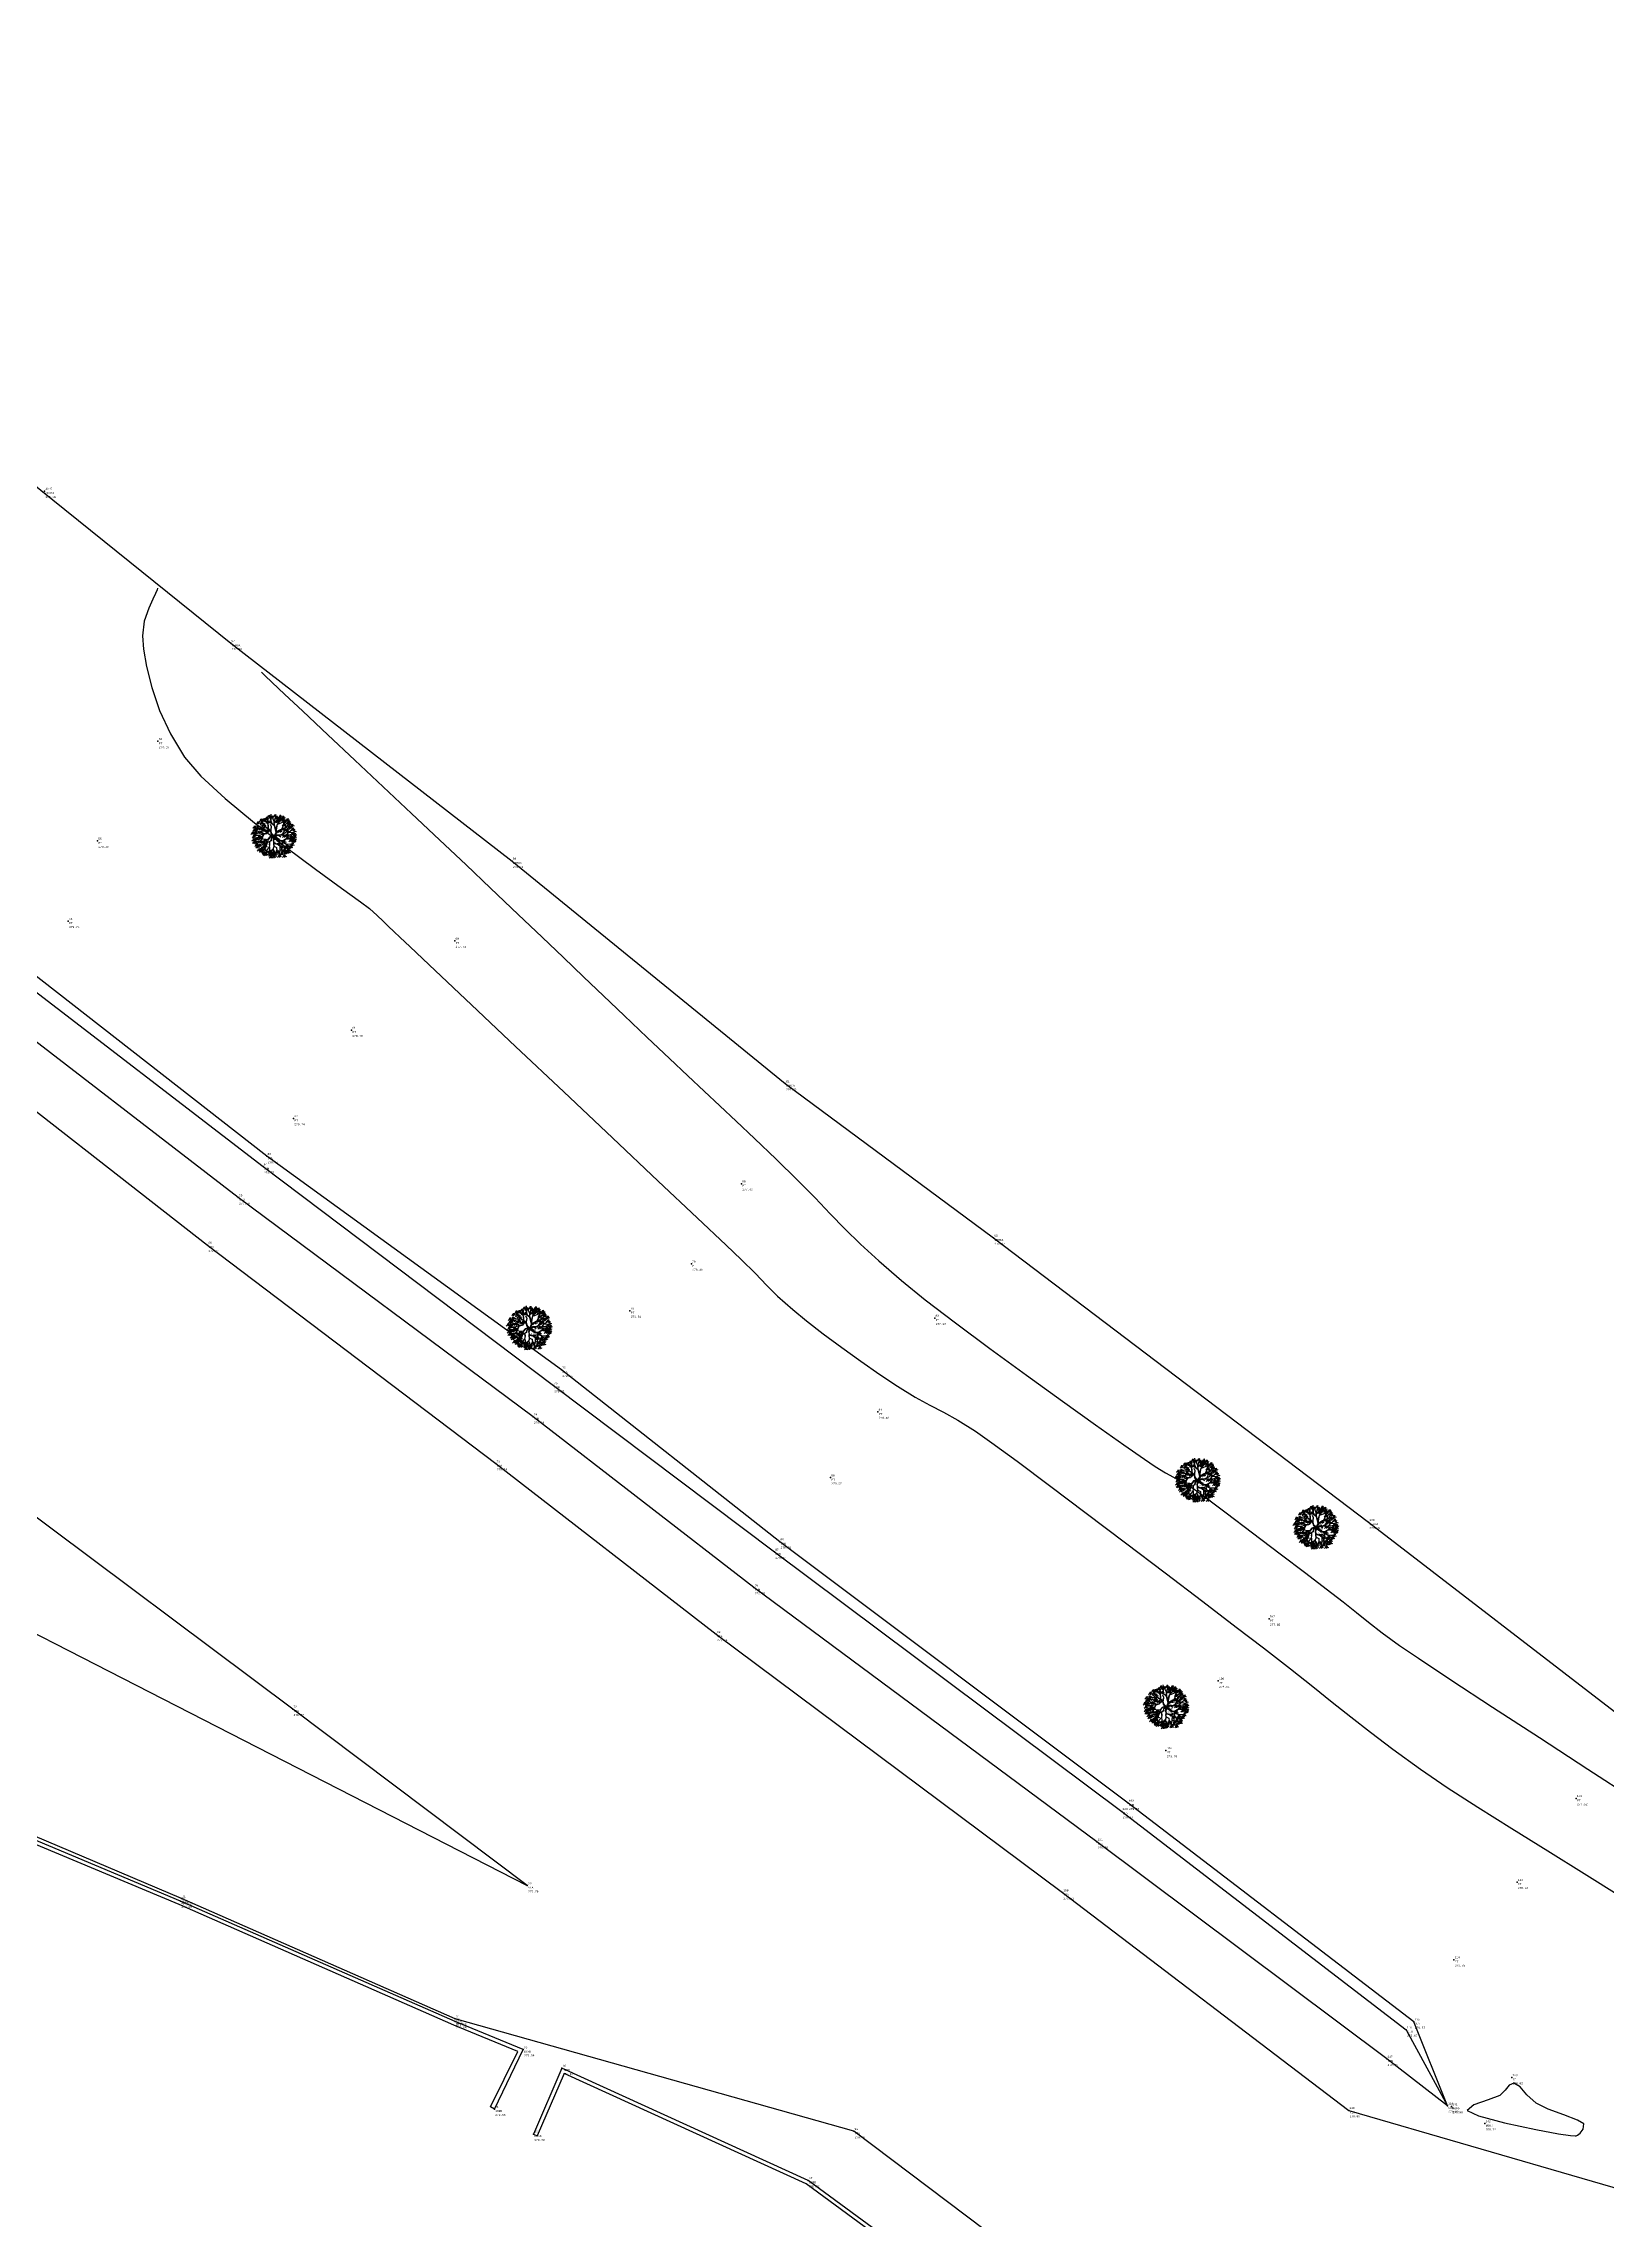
# Model space of a CAD drawing. Header units: metres. Extents: x 5050628 to 5051715, y 2427226 to 2427693.
# Drawn here: x 5050753.1 to 5050792.4, y 2427380.2 to 2427435 of the extents above; entities that cross this region are included whole.
import ezdxf
from ezdxf.enums import TextEntityAlignment as Align

# ---------------------------------------------------------------- set-up
doc = ezdxf.new("R2010")
doc.units = ezdxf.units.M
for name, color, linetype in [('ARBOLES', 3, 'Continuous'), ('Bordillo', 252, 'Continuous'), ('C-TOPO-MINR-N', 11, 'Continuous'), ('Cerca', 90, 'FENCELINE2'), ('Cuneta', 254, 'Continuous'), ('CVL_PUNTO', 2, 'Continuous'), ('CVL_PUNTO_COR', 2, 'Continuous'), ('CVL_PUNTO_NUM', 2, 'Continuous'), ('Vía', 40, 'Continuous')]:
    doc.layers.add(name, color=color, linetype=linetype)
doc.styles.add('MONOTXT4', font='monotxt4.shx')
doc.linetypes.add('FENCELINE2', pattern='A,0.25,-0.1,[132,ltypeshp.shx,S=0.1,R=0,X=-0.1,Y=0],-0.1,1', length=1.45)

# ---------------------------------------------------------------- blocks, each defined once
blk = doc.blocks.new('ar-2')
at = {"layer": 'ARBOLES'}
for p, q in [((28.53, 111.64), (28.32, 111.46)), ((28.54, 111.43), (28.33, 111.25)), ((28.36, 111.6), (28.59, 111.52)), ((28.36, 111.39), (28.6, 111.31)), ((28.43, 111.66), (28.46, 111.46)), ((28.44, 111.45), (28.46, 111.25)), ((28.7, 111.53), (28.5, 111.35)), ((28.68, 111.44), (28.53, 111.5)), ((28.76, 111.68), (28.56, 111.5)), ((28.79, 111.96), (28.58, 111.78)), ((28.61, 111.92), (28.85, 111.85)), ((28.61, 111.55), (28.63, 111.35)), ((28.67, 111.7), (28.69, 111.5)), ((28.69, 111.98), (28.71, 111.78)), ((28.99, 112.15), (28.79, 111.96)), ((28.82, 112.1), (29.05, 112.03)), ((29.04, 111.96), (28.84, 111.78)), ((28.87, 111.92), (29.1, 111.85)), ((28.9, 112.16), (28.92, 111.96)), ((29.16, 112.15), (28.95, 111.97)), ((28.95, 111.98), (28.97, 111.78)), ((29.15, 111.54), (28.95, 111.36)), ((29.24, 111.94), (28.97, 112.03)), ((28.98, 111.5), (29.21, 111.43)), ((28.99, 112.1), (29.22, 112.03)), ((29.2, 111.81), (28.99, 111.63)), ((29.02, 111.76), (29.26, 111.69)), ((29.06, 112.17), (29.09, 111.97)), ((29.06, 111.56), (29.08, 111.36)), ((29.29, 111.27), (29.08, 111.45)), ((29.1, 111.83), (29.13, 111.63)), ((29.38, 112.27), (29.17, 112.09)), ((29.21, 112.23), (29.44, 112.16)), ((29.43, 111.38), (29.22, 111.2)), ((29.44, 112.04), (29.24, 111.86)), ((29.27, 112), (29.5, 111.92)), ((29.29, 112.29), (29.31, 112.09)), ((29.33, 111.4), (29.35, 111.2)), ((29.55, 112.41), (29.35, 112.23)), ((29.4, 112.09), (29.36, 112.16)), ((29.38, 112.37), (29.61, 112.3)), ((29.63, 112.03), (29.43, 111.84)), ((29.46, 112.43), (29.48, 112.23)), ((29.46, 111.98), (29.69, 111.91)), ((29.72, 112.36), (29.51, 112.18)), ((29.54, 112.32), (29.78, 112.24)), ((29.54, 112.04), (29.56, 111.84)), ((29.6, 112.49), (29.63, 112.29)), ((29.98, 112.46), (29.78, 112.27)), ((29.81, 112.41), (30.04, 112.34)), ((29.89, 112.47), (29.91, 112.27)), ((30.1, 112.29), (29.89, 112.1)), ((30.1, 112.06), (29.89, 111.88)), ((29.92, 112.02), (30.16, 111.94)), ((29.93, 112.24), (30.16, 112.17)), ((30, 112.31), (30.03, 112.1)), ((30, 112.08), (30.02, 111.88)), ((30.34, 112.21), (30.14, 112.03)), ((30.35, 112.42), (30.15, 112.24)), ((30.17, 112.17), (30.4, 112.1)), ((30.18, 112.38), (30.41, 112.31)), ((30.24, 111.39), (30.26, 111.19)), ((30.25, 112.23), (30.27, 112.03)), ((30.26, 112.44), (30.28, 112.24)), ((30.55, 112.34), (30.35, 112.16)), ((30.57, 112.17), (30.36, 111.99)), ((30.57, 111.51), (30.37, 111.33)), ((30.38, 112.29), (30.62, 112.22)), ((30.39, 112.13), (30.63, 112.05)), ((30.4, 111.46), (30.63, 111.39)), ((30.43, 111.92), (30.45, 112)), ((30.45, 111.76), (30.68, 111.69)), ((30.46, 112.36), (30.48, 112.16)), ((30.47, 112.19), (30.49, 111.99)), ((30.48, 111.53), (30.5, 111.33)), ((30.69, 112.07), (30.49, 111.88)), ((30.52, 112.02), (30.75, 111.95)), ((30.53, 111.83), (30.55, 111.63)), ((30.6, 112.08), (30.62, 111.88)), ((30.6, 111.33), (30.68, 111.67)), ((30.85, 111.38), (30.64, 111.19)), ((30.86, 112.17), (30.65, 111.99)), ((30.69, 112.13), (30.92, 112.06)), ((30.74, 112.05), (30.98, 111.98)), ((30.75, 111.39), (30.78, 111.19)), ((30.76, 112.19), (30.79, 111.99)), ((30.96, 111.97), (30.76, 111.79)), ((30.79, 111.93), (31.02, 111.85)), ((31.02, 111.86), (30.81, 111.68)), ((30.81, 111.59), (31.04, 111.52)), ((30.84, 111.82), (31.08, 111.75)), ((30.86, 111.78), (30.96, 111.86)), ((30.87, 111.99), (30.89, 111.79)), ((30.92, 111.88), (30.94, 111.68)), ((31.2, 111.76), (30.99, 111.58)), ((31.03, 111.72), (31.26, 111.65)), ((31.24, 111.51), (31.03, 111.33)), ((31.07, 111.46), (31.3, 111.39)), ((31.09, 111.37), (31.23, 111.38)), ((31.11, 111.78), (31.13, 111.58)), ((31.14, 111.53), (31.17, 111.33)), ((31.24, 111.38), (31.27, 111.18)), ((28.4, 111.23), (28.19, 111.04)), ((28.23, 111.18), (28.46, 111.11)), ((28.47, 110.74), (28.26, 110.56)), ((28.48, 110.97), (28.27, 110.79)), ((28.3, 111.24), (28.33, 111.04)), ((28.3, 110.7), (28.53, 110.63)), ((28.31, 110.93), (28.54, 110.85)), ((28.51, 110.58), (28.31, 110.4)), ((28.34, 110.54), (28.57, 110.47)), ((28.57, 111.11), (28.36, 110.93)), ((28.37, 110.76), (28.4, 110.56)), ((28.38, 110.99), (28.41, 110.79)), ((28.6, 111.23), (28.4, 111.05)), ((28.61, 110.58), (28.4, 110.39)), ((28.42, 110.6), (28.44, 110.4)), ((28.43, 111.19), (28.66, 111.11)), ((28.44, 110.53), (28.67, 110.46)), ((28.67, 110.39), (28.46, 110.2)), ((28.47, 111.13), (28.5, 110.93)), ((28.7, 110.84), (28.49, 110.65)), ((28.51, 111.25), (28.53, 111.05)), ((28.51, 110.6), (28.54, 110.39)), ((28.53, 110.79), (28.76, 110.72)), ((28.74, 110.25), (28.53, 110.07)), ((28.56, 110.21), (28.8, 110.14)), ((28.57, 110.4), (28.6, 110.2)), ((28.6, 110.85), (28.63, 110.65)), ((28.64, 110.27), (28.67, 110.07)), ((28.85, 110.04), (28.64, 109.85)), ((28.88, 110.93), (28.67, 110.74)), ((28.67, 109.99), (28.91, 109.92)), ((28.9, 110.35), (28.69, 110.17)), ((28.7, 110.88), (28.94, 110.81)), ((28.72, 110.31), (28.96, 110.23)), ((28.95, 110.63), (28.75, 110.45)), ((28.75, 110.05), (28.78, 109.85)), ((28.96, 111.28), (28.76, 111.09)), ((28.98, 110.9), (28.77, 110.72)), ((28.78, 110.94), (28.8, 110.74)), ((28.78, 110.58), (29.01, 110.51)), ((28.8, 110.37), (28.82, 110.17)), ((28.81, 110.86), (29.04, 110.79)), ((29.01, 109.94), (28.81, 109.76)), ((29.05, 110.12), (28.84, 109.94)), ((28.84, 109.9), (29.07, 109.82)), ((28.86, 110.65), (28.88, 110.45)), ((28.87, 111.29), (28.89, 111.09)), ((28.88, 110.08), (29.11, 110.01)), ((28.89, 110.92), (28.91, 110.72)), ((28.92, 109.96), (28.94, 109.76)), ((28.95, 110.14), (28.98, 109.94)), ((28.97, 109.92), (29, 109.72)), ((29.18, 110.49), (28.98, 110.31)), ((29.19, 109.82), (28.98, 109.64)), ((29.01, 110.45), (29.24, 110.37)), ((29.24, 110.04), (29.03, 109.86)), ((29.06, 109.99), (29.3, 109.92)), ((29.09, 110.51), (29.11, 110.31)), ((29.09, 109.84), (29.11, 109.64)), ((29.32, 110.69), (29.11, 110.5)), ((29.11, 110.23), (29.35, 110.16)), ((29.15, 110.64), (29.38, 110.57)), ((29.18, 109.91), (29.41, 109.84)), ((29.23, 110.7), (29.25, 110.5)), ((29.23, 109.84), (29.46, 109.77)), ((29.25, 111.34), (29.49, 111.26)), ((29.6, 109.82), (29.4, 109.63)), ((29.51, 109.83), (29.53, 109.63)), ((29.58, 109.9), (29.6, 109.7)), ((29.89, 109.87), (29.68, 109.69)), ((30.17, 109.91), (29.96, 109.72)), ((29.99, 109.86), (30.23, 109.79)), ((30.33, 110.45), (30.12, 110.26)), ((30.16, 111.33), (30.39, 111.26)), ((30.16, 110.4), (30.39, 110.33)), ((30.45, 110.25), (30.24, 110.06)), ((30.28, 110.2), (30.51, 110.13)), ((30.29, 109.96), (30.53, 109.88)), ((30.35, 110.26), (30.38, 110.06)), ((30.38, 109.81), (30.4, 109.61)), ((30.63, 110.61), (30.42, 110.43)), ((30.64, 111.02), (30.43, 110.84)), ((30.65, 110.02), (30.44, 109.84)), ((30.45, 110.57), (30.69, 110.5)), ((30.47, 110.98), (30.7, 110.91)), ((30.48, 109.98), (30.71, 109.91)), ((30.53, 110.63), (30.55, 110.43)), ((30.54, 111.04), (30.57, 110.84)), ((30.74, 109.83), (30.54, 109.65)), ((30.55, 110.04), (30.58, 109.84)), ((30.81, 110.32), (30.61, 110.14)), ((30.81, 110.19), (30.61, 110.01)), ((30.64, 110.28), (30.87, 110.21)), ((30.65, 109.85), (30.67, 109.65)), ((30.87, 110.88), (30.66, 110.7)), ((30.68, 111.33), (30.91, 111.26)), ((30.72, 110.34), (30.74, 110.14)), ((30.72, 110.21), (30.74, 110.01)), ((30.94, 109.88), (30.73, 109.7)), ((30.94, 110.05), (30.74, 109.87)), ((30.77, 110.9), (30.8, 110.7)), ((30.77, 110.01), (31, 109.93)), ((30.77, 109.83), (31, 109.76)), ((30.84, 109.9), (30.87, 109.7)), ((30.85, 110.07), (30.87, 109.87)), ((31.08, 110.24), (30.87, 110.06)), ((31.09, 110.71), (30.88, 110.53)), ((30.88, 110.23), (31.01, 110.06)), ((30.9, 110.2), (31.14, 110.12)), ((31.13, 110.97), (30.92, 110.79)), ((30.92, 110.67), (31.15, 110.6)), ((30.98, 110.26), (31.01, 110.06)), ((30.99, 110.73), (31.02, 110.53)), ((31.2, 110.41), (30.99, 110.22)), ((31.22, 111.2), (31.02, 111.01)), ((31.03, 110.99), (31.06, 110.79)), ((31.05, 111.15), (31.28, 111.08)), ((31.28, 110.82), (31.07, 110.64)), ((31.3, 110.63), (31.09, 110.45)), ((31.1, 110.78), (31.34, 110.7)), ((31.11, 110.42), (31.13, 110.22)), ((31.13, 111.21), (31.15, 111.01)), ((31.13, 110.59), (31.36, 110.52)), ((31.16, 111.32), (31.4, 111.25)), ((31.37, 110.97), (31.16, 110.79)), ((31.18, 110.84), (31.2, 110.64)), ((31.39, 111.13), (31.19, 110.94)), ((31.19, 110.93), (31.43, 110.85)), ((31.21, 110.65), (31.23, 110.45)), ((31.22, 111.08), (31.45, 111.01)), ((31.43, 110.73), (31.23, 110.54)), ((31.27, 110.99), (31.3, 110.79)), ((31.3, 111.14), (31.32, 110.94)), ((31.34, 110.74), (31.36, 110.54)), ((29.23, 109.75), (29.03, 109.57)), ((29.33, 109.72), (29.12, 109.53)), ((29.14, 109.77), (29.16, 109.57)), ((29.16, 109.67), (29.39, 109.6)), ((29.24, 109.74), (29.26, 109.53)), ((29.46, 109.65), (29.69, 109.58)), ((29.68, 109.55), (29.48, 109.36)), ((29.51, 109.52), (29.63, 109.68)), ((29.51, 109.5), (29.74, 109.43)), ((29.54, 109.71), (29.56, 109.51)), ((29.59, 109.56), (29.61, 109.36)), ((29.65, 109.67), (29.89, 109.6)), ((29.89, 109.56), (29.68, 109.37)), ((29.9, 109.77), (29.7, 109.59)), ((29.71, 109.51), (29.95, 109.44)), ((29.73, 109.74), (29.75, 109.53)), ((29.79, 109.57), (29.81, 109.37)), ((30.01, 109.76), (29.8, 109.58)), ((29.87, 109.75), (29.83, 109.61)), ((29.83, 109.61), (29.85, 109.48)), ((29.84, 109.72), (30.07, 109.65)), ((29.91, 109.78), (29.94, 109.58)), ((30.28, 109.6), (30.08, 109.42)), ((30.11, 109.56), (30.34, 109.48)), ((30.17, 109.62), (30.21, 109.52)), ((30.19, 109.62), (30.21, 109.42)), ((30.47, 109.8), (30.26, 109.61)), ((30.3, 109.75), (30.53, 109.68)), ((30.65, 109.61), (30.44, 109.42)), ((30.47, 109.56), (30.71, 109.49)), ((30.55, 109.62), (30.57, 109.42)), ((30.57, 109.78), (30.8, 109.71))]:
    blk.add_line(p, q, dxfattribs=at)
at = {"layer": 'ARBOLES', "color": 27}
for p, q in [((28.71, 111.25), (28.48, 111.36)), ((28.53, 111.49), (28.76, 111.42)), ((28.59, 111.64), (28.82, 111.57)), ((28.85, 111.56), (28.61, 111.66)), ((28.85, 111.56), (28.64, 111.67)), ((28.9, 111.56), (28.65, 111.69)), ((28.85, 111.44), (28.68, 111.44)), ((28.85, 111.43), (28.75, 111.37)), ((28.98, 111.68), (28.85, 111.74)), ((29.25, 111.56), (28.85, 111.56)), ((29.09, 111.3), (28.85, 111.44)), ((29.04, 111.3), (28.85, 111.43)), ((29.04, 111.84), (28.91, 111.98)), ((29.09, 111.68), (28.98, 111.68)), ((29.1, 111.68), (29.04, 111.84)), ((29.25, 111.96), (29.09, 112.15)), ((29.26, 111.56), (29.1, 111.68)), ((29.12, 112.15), (29.24, 111.99)), ((29.24, 111.99), (29.14, 112.17)), ((29.28, 111.97), (29.16, 112.19)), ((29.38, 111.89), (29.25, 111.96)), ((29.49, 111.41), (29.25, 111.56)), ((29.56, 111.33), (29.27, 111.53)), ((29.38, 111.9), (29.28, 111.97)), ((29.35, 112.06), (29.37, 111.86)), ((29.37, 111.84), (29.41, 112.15)), ((29.42, 111.73), (29.37, 111.84)), ((29.37, 111.84), (29.42, 111.68)), ((29.49, 111.89), (29.38, 111.9)), ((29.59, 111.88), (29.38, 111.89)), ((29.41, 112.15), (29.39, 112.29)), ((29.42, 111.68), (29.41, 111.47)), ((29.44, 111.46), (29.42, 111.73)), ((29.62, 111.89), (29.49, 111.89)), ((29.62, 111.33), (29.49, 111.41)), ((29.64, 112.03), (29.5, 112.31)), ((29.66, 111.6), (29.58, 111.76)), ((29.86, 111.66), (29.59, 111.88)), ((29.6, 111.35), (29.66, 111.59)), ((29.62, 112.38), (29.64, 112.18)), ((29.64, 112.22), (29.62, 112.34)), ((29.62, 111.89), (29.64, 112.04)), ((29.63, 111.35), (29.66, 111.6)), ((29.64, 111.99), (29.66, 112.35)), ((29.64, 112.34), (29.65, 112.22)), ((29.64, 112.04), (29.64, 112.22)), ((29.67, 111.83), (29.64, 111.99)), ((29.64, 111.91), (29.64, 111.86)), ((29.88, 111.66), (29.67, 111.83)), ((29.76, 112.14), (29.69, 112.34)), ((29.76, 112.14), (29.79, 112.36)), ((29.85, 111.96), (29.76, 112.14)), ((29.84, 111.7), (29.86, 111.95)), ((29.87, 111.68), (29.85, 111.96)), ((29.86, 111.96), (29.97, 112.36)), ((29.98, 111.2), (29.86, 111.66)), ((29.97, 111.38), (29.88, 111.66)), ((29.96, 111.42), (30.07, 111.77)), ((30, 111.35), (29.97, 111.38)), ((29.98, 111.38), (30.02, 111.53)), ((30, 111.37), (30.08, 111.79)), ((30.02, 111.25), (30.3, 111.41)), ((30.03, 111.21), (30.25, 111.36)), ((30.04, 111.18), (30.31, 111.4)), ((30.13, 112.13), (30.05, 112.35)), ((30.08, 111.79), (30.14, 111.88)), ((30.09, 111.78), (30.22, 111.82)), ((30.1, 111.81), (30.23, 111.83)), ((30.14, 111.88), (30.13, 112.13)), ((30.33, 111.38), (30.13, 111.19)), ((30.14, 112.14), (30.23, 112.3)), ((30.14, 111.92), (30.3, 112.04)), ((30.15, 111.88), (30.3, 112.03)), ((30.22, 111.82), (30.43, 111.91)), ((30.3, 112.03), (30.4, 112.25)), ((30.3, 111.41), (30.42, 111.42)), ((30.31, 111.4), (30.47, 111.41)), ((30.38, 111.42), (30.46, 111.59)), ((30.62, 111.81), (30.42, 111.63)), ((30.42, 111.42), (30.45, 111.5)), ((30.43, 111.91), (30.74, 112.06)), ((30.45, 111.5), (30.49, 111.7)), ((30.47, 111.41), (30.56, 111.45)), ((30.48, 111.71), (30.55, 111.89)), ((30.49, 111.7), (30.7, 111.8)), ((30.5, 111.74), (30.69, 111.79)), ((30.55, 111.89), (30.6, 111.96)), ((30.56, 111.45), (30.74, 111.58)), ((30.6, 111.96), (30.62, 112.12)), ((30.61, 111.37), (30.79, 111.44)), ((30.61, 111.32), (30.78, 111.43)), ((30.7, 111.8), (30.86, 111.96)), ((30.74, 111.58), (30.86, 111.78)), ((30.76, 111.86), (30.87, 111.94)), ((30.76, 111.85), (30.88, 111.92)), ((30.98, 111.64), (30.77, 111.45)), ((30.78, 111.65), (31.02, 111.58)), ((30.78, 111.43), (30.94, 111.45)), ((30.79, 111.43), (30.89, 111.62)), ((30.88, 111.22), (31.09, 111.37)), ((30.89, 111.65), (30.91, 111.45)), ((30.94, 111.45), (31.09, 111.65)), ((30.94, 111.45), (31.12, 111.61)), ((28.4, 111.06), (28.63, 110.99)), ((28.79, 110.98), (28.41, 111.01)), ((28.41, 110.99), (28.77, 110.98)), ((28.64, 111.16), (28.42, 111.14)), ((28.65, 110.82), (28.42, 110.71)), ((28.43, 111.16), (28.56, 111.17)), ((28.72, 111.15), (28.44, 111.2)), ((28.7, 110.64), (28.46, 110.67)), ((28.57, 110.53), (28.46, 110.5)), ((28.63, 110.53), (28.47, 110.48)), ((28.5, 110.34), (28.73, 110.27)), ((28.8, 110.5), (28.53, 110.34)), ((28.75, 110.54), (28.54, 110.53)), ((28.86, 110.36), (28.58, 110.27)), ((28.71, 110.28), (28.58, 110.26)), ((28.6, 110.23), (28.71, 110.28)), ((28.61, 110.21), (28.84, 110.34)), ((28.92, 110.56), (28.63, 110.53)), ((28.8, 110.98), (28.65, 110.82)), ((28.85, 110.74), (28.7, 110.64)), ((28.83, 111.17), (28.71, 111.25)), ((28.82, 111.17), (28.72, 111.15)), ((28.99, 110.1), (28.75, 109.98)), ((28.79, 111.23), (29.02, 111.16)), ((29.1, 111.09), (28.8, 110.98)), ((28.99, 110.79), (28.8, 110.5)), ((29.12, 111.09), (28.81, 111.28)), ((29.02, 111.28), (28.82, 111.17)), ((28.98, 110.81), (28.85, 110.74)), ((29.11, 110.34), (28.86, 110.36)), ((29.28, 110.68), (28.92, 110.72)), ((29.06, 110.54), (28.92, 110.56)), ((29.07, 110.53), (28.92, 110.44)), ((29.03, 110.16), (28.96, 109.79)), ((29.07, 111.07), (28.97, 110.8)), ((29.09, 110.25), (28.97, 109.77)), ((29.1, 111.06), (28.98, 110.81)), ((29.08, 110.25), (28.99, 110.1)), ((29, 111.17), (29.14, 111.1)), ((29.25, 111.25), (29.02, 111.28)), ((29.23, 111.27), (29.04, 111.3)), ((29.18, 110.67), (29.06, 110.54)), ((29.18, 110.28), (29.08, 110.25)), ((29.29, 110.27), (29.08, 110.09)), ((29.28, 111.26), (29.09, 111.3)), ((29.34, 111.13), (29.1, 111.09)), ((29.27, 110.25), (29.1, 110.05)), ((29.11, 111.07), (29.33, 111.12)), ((29.23, 110.43), (29.11, 110.34)), ((29.12, 110.33), (29.23, 110.41)), ((29.23, 110.41), (29.17, 110.28)), ((29.41, 110.69), (29.18, 110.67)), ((29.25, 110.43), (29.18, 110.28)), ((29.19, 110.29), (29.21, 110.09)), ((29.68, 109.92), (29.22, 109.77)), ((29.41, 110.51), (29.23, 110.43)), ((29.43, 110.49), (29.25, 110.43)), ((29.25, 109.78), (29.71, 109.95)), ((29.41, 111.26), (29.26, 111.26)), ((29.42, 110.69), (29.27, 110.25)), ((29.46, 111.28), (29.28, 111.26)), ((29.32, 109.95), (29.3, 109.68)), ((29.49, 110.15), (29.32, 109.95)), ((29.47, 111.28), (29.34, 111.13)), ((29.43, 111.28), (29.34, 111.13)), ((29.54, 110.87), (29.38, 110.69)), ((29.55, 110.86), (29.41, 110.69)), ((29.51, 110.52), (29.41, 110.51)), ((29.43, 110.69), (29.58, 110.87)), ((29.5, 110.48), (29.43, 110.49)), ((29.54, 111.33), (29.46, 111.28)), ((29.55, 111.31), (29.47, 111.28)), ((29.68, 109.88), (29.47, 109.7)), ((29.52, 110.33), (29.49, 110.15)), ((29.52, 109.98), (29.49, 109.75)), ((29.5, 110.52), (29.52, 110.33)), ((29.5, 110.16), (29.52, 109.98)), ((29.61, 110.61), (29.51, 110.53)), ((29.58, 110.58), (29.51, 110.52)), ((29.52, 110.31), (29.53, 110.51)), ((29.74, 110.94), (29.54, 110.87)), ((29.55, 111.31), (29.63, 111.14)), ((29.76, 110.92), (29.55, 110.86)), ((29.59, 111.27), (29.56, 111.33)), ((29.63, 110.6), (29.58, 110.58)), ((29.64, 111.11), (29.6, 111.32)), ((29.64, 110.77), (29.61, 110.61)), ((29.66, 111.13), (29.62, 111.33)), ((29.65, 110.74), (29.63, 110.6)), ((29.75, 110.97), (29.64, 111.11)), ((29.76, 110.92), (29.64, 111.1)), ((29.85, 110.92), (29.65, 110.74)), ((29.76, 110.99), (29.66, 111.13)), ((29.66, 110.77), (29.78, 110.94)), ((29.81, 110.92), (29.66, 110.77)), ((29.68, 109.92), (29.66, 109.73)), ((29.78, 110.03), (29.68, 109.92)), ((29.86, 110.92), (29.75, 110.97)), ((29.86, 110.92), (29.76, 110.99)), ((29.81, 110.87), (29.77, 110.62)), ((29.85, 110.92), (29.78, 110.61)), ((29.78, 110.61), (29.81, 110.46)), ((29.83, 110.2), (29.78, 110.04)), ((29.78, 110.04), (29.79, 109.88)), ((29.8, 110.45), (29.79, 110.36)), ((29.82, 110.43), (29.79, 110.36)), ((29.79, 110.36), (29.84, 110.21)), ((29.79, 110.36), (29.82, 110.18)), ((29.79, 109.88), (29.87, 109.75)), ((29.86, 110.81), (29.8, 110.62)), ((29.8, 110.62), (29.82, 110.47)), ((29.81, 110.46), (29.89, 110.41)), ((29.82, 110.47), (29.91, 110.43)), ((29.84, 110.21), (30.02, 110.12)), ((29.85, 110.92), (29.98, 111.2)), ((29.85, 110.92), (30, 111.18)), ((29.85, 110.92), (29.89, 110.81)), ((29.89, 110.95), (29.88, 110.92)), ((29.88, 110.92), (29.9, 110.82)), ((29.89, 110.81), (30.22, 110.6)), ((29.89, 110.41), (30.12, 110.34)), ((29.9, 110.82), (29.92, 110.92)), ((29.91, 110.43), (30.09, 110.37)), ((29.92, 110.99), (30.02, 111.16)), ((29.92, 110.94), (30.04, 111.02)), ((29.92, 110.92), (29.92, 110.99)), ((29.92, 110.91), (30.02, 110.99)), ((29.93, 110.9), (30.29, 110.62)), ((29.94, 110.8), (29.93, 110.87)), ((29.93, 110.87), (30.21, 110.66)), ((30.2, 110.63), (29.94, 110.8)), ((29.95, 110.89), (30.09, 111)), ((30.04, 109.92), (29.96, 109.75)), ((30.02, 109.91), (29.96, 109.76)), ((30, 111.18), (29.97, 111.35)), ((30.21, 110.66), (29.97, 110.81)), ((30.02, 111.18), (30, 111.35)), ((30.02, 110.99), (30.1, 111.02)), ((30.02, 110.12), (30.04, 109.92)), ((30.03, 109.97), (30.02, 109.91)), ((30.04, 109.92), (30.1, 109.77)), ((30.29, 110.41), (30.06, 110.38)), ((30.07, 109.92), (30.09, 109.72)), ((30.09, 111), (30.15, 111)), ((30.1, 111.02), (30.3, 111.02)), ((30.12, 110.37), (30.25, 110.26)), ((30.12, 110.34), (30.25, 110.25)), ((30.13, 110.37), (30.29, 110.41)), ((30.15, 111), (30.31, 110.89)), ((30.24, 109.93), (30.17, 109.62)), ((30.19, 110.99), (30.32, 111.01)), ((30.29, 110.62), (30.2, 110.63)), ((30.22, 110.6), (30.34, 110.59)), ((30.25, 110.25), (30.24, 109.93)), ((30.26, 110.26), (30.38, 110.07)), ((30.28, 111.02), (30.47, 111.09)), ((30.3, 111.02), (30.42, 110.99)), ((30.31, 110.62), (30.37, 110.62)), ((30.34, 110.59), (30.42, 110.49)), ((30.35, 111.02), (30.48, 111.09)), ((30.37, 110.62), (30.5, 110.65)), ((30.37, 110.05), (30.38, 109.85)), ((30.4, 109.59), (30.37, 109.84)), ((30.38, 110.07), (30.4, 109.88)), ((30.38, 109.85), (30.42, 109.59)), ((30.39, 109.88), (30.44, 109.59)), ((30.4, 110.58), (30.45, 110.49)), ((30.4, 109.88), (30.65, 109.73)), ((30.41, 110.58), (30.53, 110.64)), ((30.42, 110.99), (30.73, 111.02)), ((30.42, 110.49), (30.7, 110.37)), ((30.42, 110.49), (30.43, 110.28)), ((30.45, 110.28), (30.43, 110.48)), ((30.43, 110.28), (30.55, 110.19)), ((30.45, 110.49), (30.69, 110.39)), ((30.47, 111.09), (30.61, 111.32)), ((30.49, 111.09), (30.72, 111.21)), ((30.5, 110.65), (30.74, 110.79)), ((30.53, 110.99), (30.66, 110.99)), ((30.53, 110.64), (30.73, 110.77)), ((30.55, 110.19), (30.61, 109.97)), ((30.57, 110.17), (30.81, 110.1)), ((30.58, 110.19), (30.83, 110.11)), ((30.61, 109.97), (30.77, 109.85)), ((30.63, 111), (30.72, 110.95)), ((30.64, 110.15), (30.87, 110.07)), ((30.68, 110.36), (30.88, 110.23)), ((30.69, 110.84), (30.93, 110.76)), ((30.69, 110.39), (31, 110.35)), ((30.7, 110.37), (31.02, 110.38)), ((30.72, 110.95), (30.91, 110.94)), ((30.73, 111.02), (30.88, 111.22)), ((30.73, 110.77), (30.9, 110.74)), ((30.74, 110.79), (30.88, 110.75)), ((30.75, 111.02), (30.98, 111.05)), ((30.78, 111.04), (30.89, 111.23)), ((30.83, 110.11), (30.91, 109.98)), ((30.88, 110.75), (31.2, 110.79)), ((30.89, 111.22), (31.27, 111.17)), ((30.9, 110.74), (31.16, 110.63)), ((30.91, 110.94), (31.29, 110.87)), ((31.14, 110.61), (30.91, 110.72)), ((31.18, 110.81), (30.92, 110.76)), ((30.96, 110.93), (31.19, 110.85)), ((30.98, 111.05), (31.06, 111.04)), ((31, 110.35), (31.1, 110.19)), ((31.02, 110.38), (31.23, 110.44)), ((31.03, 110.36), (31.26, 110.29)), ((31.26, 110.6), (31.14, 110.62)), ((31.25, 110.58), (31.14, 110.61)), ((31.16, 110.63), (31.27, 110.62)), ((31.3, 110.8), (31.18, 110.81)), ((31.2, 110.79), (31.29, 110.75)), ((31.3, 110.78), (31.22, 110.79)), ((29.22, 109.77), (29.08, 109.69)), ((29.3, 109.68), (29.26, 109.62)), ((29.63, 109.69), (29.43, 109.51)), ((29.66, 109.73), (29.47, 109.52)), ((29.66, 109.72), (29.54, 109.51)), ((29.87, 109.75), (30, 109.49)), ((29.96, 109.75), (29.96, 109.49)), ((30.1, 109.77), (30.34, 109.57))]:
    blk.add_line(p, q, dxfattribs=at)

msp = doc.modelspace()

# ---------------------------------------------------------------- linework, layer by layer
at = {"layer": 'Bordillo', "flags": 128}
for points, elevation in [([(5050764.414, 2427383.008), (5050764.317, 2427383.062), (5050765.005, 2427384.454), (5050763.392, 2427385.119), (5050756.48, 2427388.153), (5050750.421, 2427390.688)], 280.014), ([(5050764.414, 2427383.008), (5050765.141, 2427384.506), (5050763.431, 2427385.211), (5050756.519, 2427388.245), (5050750.46, 2427390.78)], 280.014), ([(5050778.541, 2427372.312), (5050778.541, 2427372.312), (5050780.59, 2427375.123), (5050772.313, 2427381.212), (5050766.116, 2427384.039), (5050765.4, 2427382.377), (5050765.492, 2427382.337)], 279.784), ([(5050778.46, 2427372.371), (5050780.451, 2427375.101), (5050772.262, 2427381.125), (5050766.167, 2427383.906), (5050765.492, 2427382.337)], 279.784)]:
    msp.add_lwpolyline(points, dxfattribs=dict(at, elevation=elevation))
at = {"layer": 'C-TOPO-MINR-N', "color": 32, "linetype": 'Continuous', "lineweight": -3}
for points in [[(5050755.942, 2427421.29, 278.966), (5050755.928, 2427421.249, 278.966), (5050755.891, 2427421.161, 278.966), (5050755.821, 2427421.014, 278.966), (5050755.717, 2427420.79, 278.966), (5050755.606, 2427420.465, 278.966), (5050755.561, 2427420.092, 278.966), (5050755.586, 2427419.76, 278.966), (5050755.662, 2427419.317, 278.966), (5050755.794, 2427418.792, 278.966), (5050755.992, 2427418.217, 278.966), (5050756.263, 2427417.623, 278.966), (5050756.615, 2427417.042, 278.966), (5050757.032, 2427416.561, 278.966), (5050757.645, 2427415.995, 278.966), (5050758.379, 2427415.388, 278.966), (5050759.16, 2427414.782, 278.966), (5050759.914, 2427414.22, 278.966), (5050760.567, 2427413.745, 278.966), (5050761.045, 2427413.4, 278.966), (5050761.275, 2427413.228, 278.966), (5050761.463, 2427413.057, 278.966), (5050761.613, 2427412.913, 278.966), (5050761.745, 2427412.785, 278.966), (5050761.892, 2427412.645, 278.966), (5050762.039, 2427412.505, 278.966), (5050762.295, 2427412.263, 278.966), (5050762.926, 2427411.667, 278.966), (5050763.841, 2427410.804, 278.966), (5050764.95, 2427409.757, 278.966), (5050766.162, 2427408.612, 278.966), (5050767.388, 2427407.454, 278.966), (5050768.537, 2427406.369, 278.966), (5050769.519, 2427405.44, 278.966), (5050770.245, 2427404.754, 278.966), (5050770.623, 2427404.395, 278.966), (5050770.985, 2427404.037, 278.966), (5050771.261, 2427403.751, 278.966), (5050771.543, 2427403.472, 278.966), (5050771.923, 2427403.135, 278.966), (5050772.272, 2427402.85, 278.966), (5050772.691, 2427402.526, 278.966), (5050773.154, 2427402.181, 278.966), (5050773.637, 2427401.833, 278.966), (5050774.113, 2427401.501, 278.966), (5050774.558, 2427401.203, 278.966), (5050775.006, 2427400.927, 278.966), (5050775.373, 2427400.726, 278.966), (5050775.713, 2427400.55, 278.966), (5050776.079, 2427400.348, 278.966), (5050776.524, 2427400.07, 278.966), (5050776.936, 2427399.781, 278.966), (5050777.574, 2427399.313, 278.966), (5050778.384, 2427398.708, 278.966), (5050779.31, 2427398.01, 278.966), (5050780.298, 2427397.261, 278.966), (5050781.293, 2427396.504, 278.966), (5050782.24, 2427395.782, 278.966), (5050783.084, 2427395.139, 278.966), (5050783.769, 2427394.615, 278.966), (5050784.449, 2427394.09, 278.966), (5050785.008, 2427393.646, 278.966), (5050785.497, 2427393.253, 278.966), (5050785.963, 2427392.879, 278.966), (5050786.457, 2427392.493, 278.966), (5050787.027, 2427392.064, 278.966), (5050787.722, 2427391.561, 278.966), (5050788.39, 2427391.105, 278.966), (5050789.166, 2427390.603, 278.966), (5050790.02, 2427390.067, 278.966), (5050790.921, 2427389.508, 278.966), (5050791.838, 2427388.939, 278.966), (5050792.738, 2427388.371, 278.966)], [(5050758.551, 2427419.177, 277.966), (5050758.639, 2427419.094, 277.966), (5050758.826, 2427418.918, 277.966), (5050759.136, 2427418.627, 277.966), (5050759.594, 2427418.196, 277.966), (5050760.227, 2427417.601, 277.966), (5050760.907, 2427416.961, 277.966), (5050761.615, 2427416.295, 277.966), (5050762.33, 2427415.621, 277.966), (5050763.033, 2427414.958, 277.966), (5050763.704, 2427414.325, 277.966), (5050764.321, 2427413.741, 277.966), (5050765.017, 2427413.08, 277.966), (5050765.619, 2427412.507, 277.966), (5050766.157, 2427411.992, 277.966), (5050766.661, 2427411.51, 277.966), (5050767.16, 2427411.033, 277.966), (5050767.684, 2427410.533, 277.966), (5050768.262, 2427409.982, 277.966), (5050768.82, 2427409.454, 277.966), (5050769.287, 2427409.014, 277.966), (5050769.698, 2427408.629, 277.966), (5050770.089, 2427408.261, 277.966), (5050770.497, 2427407.877, 277.966), (5050770.957, 2427407.441, 277.966), (5050771.504, 2427406.919, 277.966), (5050772.044, 2427406.391, 277.966), (5050772.485, 2427405.943, 277.966), (5050772.868, 2427405.546, 277.966), (5050773.235, 2427405.169, 277.966), (5050773.628, 2427404.782, 277.966), (5050774.088, 2427404.357, 277.966), (5050774.656, 2427403.864, 277.966), (5050775.253, 2427403.381, 277.966), (5050776.016, 2427402.796, 277.966), (5050776.885, 2427402.149, 277.966), (5050777.802, 2427401.479, 277.966), (5050778.708, 2427400.826, 277.966), (5050779.544, 2427400.229, 277.966), (5050780.251, 2427399.73, 277.966), (5050780.771, 2427399.367, 277.966), (5050781.045, 2427399.18, 277.966), (5050781.299, 2427399.026, 277.966), (5050781.504, 2427398.916, 277.966), (5050781.709, 2427398.807, 277.966), (5050781.962, 2427398.651, 277.966), (5050782.292, 2427398.417, 277.966), (5050782.83, 2427398.016, 277.966), (5050783.491, 2427397.517, 277.966), (5050784.188, 2427396.987, 277.966), (5050784.834, 2427396.494, 277.966), (5050785.343, 2427396.106, 277.966), (5050785.77, 2427395.774, 277.966), (5050786.105, 2427395.505, 277.966), (5050786.411, 2427395.26, 277.966), (5050786.751, 2427394.998, 277.966), (5050787.188, 2427394.68, 277.966), (5050787.668, 2427394.354, 277.966), (5050788.482, 2427393.815, 277.966), (5050789.53, 2427393.128, 277.966), (5050790.713, 2427392.357, 277.966), (5050791.934, 2427391.564, 277.966), (5050793.093, 2427390.812, 277.966)]]:
    msp.add_polyline3d(points, dxfattribs=at)
msp.add_polyline3d([(5050791.635, 2427382.333, 280.966), (5050791.671, 2427382.35, 280.966), (5050791.736, 2427382.4, 280.966), (5050791.809, 2427382.498, 280.966), (5050791.831, 2427382.632, 280.966), (5050791.671, 2427382.729, 280.966), (5050791.325, 2427382.861, 280.966), (5050790.934, 2427383.009, 280.966), (5050790.633, 2427383.153, 280.966), (5050790.398, 2427383.365, 280.966), (5050790.225, 2427383.569, 280.966), (5050790.072, 2427383.662, 280.966), (5050789.95, 2427383.607, 280.966), (5050789.853, 2427383.481, 280.966), (5050789.719, 2427383.35, 280.966), (5050789.425, 2427383.238, 280.966), (5050789.063, 2427383.117, 280.966), (5050788.895, 2427382.973, 280.966), (5050789.175, 2427382.84, 280.966), (5050789.832, 2427382.664, 280.966), (5050790.623, 2427382.491, 280.966), (5050791.189, 2427382.384, 280.966), (5050791.493, 2427382.339, 280.966), (5050791.609, 2427382.33, 280.966), (5050791.635, 2427382.333, 280.966)], close=True, dxfattribs=at)
at = {"layer": 'Cerca', "elevation": 279.272, "flags": 128}
msp.add_lwpolyline([(5050739.509, 2427435.003), (5050744.252, 2427431.119), (5050751.056, 2427425.322), (5050757.78, 2427419.907), (5050764.859, 2427414.425), (5050771.732, 2427408.822), (5050776.978, 2427404.936), (5050786.413, 2427397.781), (5050792.931, 2427392.764), (5050799.179, 2427387.991), (5050805.236, 2427383.675), (5050813.747, 2427381.701), (5050820.2, 2427380.297), (5050826.132, 2427378.495), (5050831.865, 2427376.974), (5050837.464, 2427375.796), (5050841.575, 2427374.797), (5050846.175, 2427373.747), (5050851.068, 2427372.427), (5050859.773, 2427370.777), (5050867.421, 2427369.404), (5050875.014, 2427368.185), (5050888.415, 2427365.89), (5050893.034, 2427365.037)], dxfattribs=at)
at = {"layer": 'Cuneta'}
for points in [[(5050788.397, 2427383.087, 280.348), (5050787.553, 2427385.204, 280.336), (5050780.361, 2427390.71, 280.211), (5050771.595, 2427397.288, 280.131), (5050766.105, 2427401.612, 280.172), (5050758.689, 2427406.991, 280.136), (5050752.659, 2427411.7, 280.101), (5050744.886, 2427417.643, 280.127), (5050738.119, 2427422.793, 280.131), (5050733.072, 2427426.664, 280.1)], [(5050732.934, 2427426.444, 279.912), (5050737.968, 2427422.56, 279.947), (5050744.707, 2427417.282, 279.927), (5050752.4, 2427411.503, 279.929), (5050758.593, 2427406.732, 279.976), (5050765.9, 2427401.222, 279.978), (5050771.463, 2427397.031, 279.938), (5050780.205, 2427390.502, 280.034), (5050787.361, 2427385.003, 280.134), (5050788.397, 2427383.087, 280.348)], [(5050788.397, 2427383.087, 280.348), (5050786.869, 2427384.268, 280.317), (5050779.576, 2427389.734, 280.228), (5050770.947, 2427396.136, 280.162), (5050765.387, 2427400.435, 280.158), (5050757.97, 2427405.951, 280.162), (5050751.626, 2427410.835, 280.119), (5050744.098, 2427416.509, 280.1), (5050737.333, 2427421.79, 280.129), (5050732.321, 2427425.677, 280.104)]]:
    msp.add_polyline3d(points, dxfattribs=at)
at = {"layer": 'CVL_PUNTO', "color": 4}
for p in [(5050753.096, 2427423.736, 279.656), (5050753.096, 2427423.736, 279.656), (5050757.78, 2427419.907, 277.523), (5050757.78, 2427419.907, 277.523), (5050755.949, 2427417.438, 278.656), (5050755.949, 2427417.438, 278.656), (5050754.427, 2427414.929, 279.67), (5050754.427, 2427414.929, 279.67), (5050758.863, 2427415.031, 278.826), (5050758.863, 2427415.031, 278.826), (5050764.859, 2427414.425, 277.172), (5050764.859, 2427414.425, 277.172), (5050753.691, 2427412.911, 280.179), (5050753.691, 2427412.911, 280.179), (5050763.417, 2427412.412, 278.204), (5050763.417, 2427412.412, 278.204), (5050760.82, 2427410.168, 279.171), (5050760.82, 2427410.168, 279.171), (5050771.732, 2427408.822, 276.893), (5050771.732, 2427408.822, 276.893), (5050759.36, 2427407.944, 280.206), (5050759.36, 2427407.944, 280.206), (5050758.689, 2427406.991, 280.136), (5050758.689, 2427406.991, 280.136), (5050758.593, 2427406.732, 279.976), (5050758.593, 2427406.732, 279.976), (5050770.632, 2427406.302, 277.946), (5050770.632, 2427406.302, 277.946), (5050757.97, 2427405.951, 280.162), (5050757.97, 2427405.951, 280.162), (5050757.199, 2427404.758, 280.202), (5050757.199, 2427404.758, 280.202), (5050776.978, 2427404.936, 276.538), (5050776.978, 2427404.936, 276.538), (5050769.373, 2427404.282, 278.924), (5050769.373, 2427404.282, 278.924), (5050767.826, 2427403.102, 279.979), (5050767.826, 2427403.102, 279.979), (5050765.303, 2427402.668, 280.194), (5050765.303, 2427402.668, 280.194), (5050775.497, 2427402.919, 277.619), (5050775.497, 2427402.919, 277.619), (5050766.105, 2427401.612, 280.172), (5050766.105, 2427401.612, 280.172), (5050765.9, 2427401.222, 279.978), (5050765.9, 2427401.222, 279.978), (5050765.387, 2427400.435, 280.158), (5050765.387, 2427400.435, 280.158), (5050774.065, 2427400.556, 278.869), (5050774.065, 2427400.556, 278.869), (5050764.452, 2427399.256, 280.207), (5050764.452, 2427399.256, 280.207), (5050772.872, 2427398.903, 280.032), (5050772.872, 2427398.903, 280.032), (5050782.106, 2427398.82, 277.474), (5050782.106, 2427398.82, 277.474), (5050785.097, 2427397.651, 277.126), (5050785.097, 2427397.651, 277.126), (5050786.413, 2427397.781, 276.625), (5050786.413, 2427397.781, 276.625), (5050771.463, 2427397.031, 279.938), (5050771.463, 2427397.031, 279.938), (5050771.595, 2427397.288, 280.131), (5050771.595, 2427397.288, 280.131), (5050770.947, 2427396.136, 280.162), (5050770.947, 2427396.136, 280.162), (5050783.908, 2427395.349, 278.285), (5050783.908, 2427395.349, 278.285), (5050769.998, 2427394.959, 280.205), (5050769.998, 2427394.959, 280.205), (5050782.631, 2427393.784, 279.003), (5050782.631, 2427393.784, 279.003), (5050759.34, 2427393.075, 280.241), (5050759.34, 2427393.075, 280.241), (5050781.326, 2427393.133, 279.817), (5050781.326, 2427393.133, 279.817), (5050781.315, 2427392.035, 280.169), (5050781.315, 2427392.035, 280.169), (5050780.205, 2427390.502, 280.034), (5050780.205, 2427390.502, 280.034), (5050780.361, 2427390.71, 280.211), (5050780.361, 2427390.71, 280.211), (5050791.638, 2427390.829, 277.985), (5050791.638, 2427390.829, 277.985), (5050779.576, 2427389.734, 280.228), (5050779.576, 2427389.734, 280.228), (5050756.519, 2427388.245, 280.319), (5050756.519, 2427388.245, 280.319), (5050756.543, 2427388.307, 280.09), (5050756.543, 2427388.307, 280.09), (5050765.242, 2427388.635, 280.223), (5050765.242, 2427388.635, 280.223), (5050778.713, 2427388.455, 280.275), (5050778.713, 2427388.455, 280.275), (5050790.149, 2427388.719, 278.928), (5050790.149, 2427388.719, 278.928), (5050788.561, 2427386.768, 280.258), (5050788.561, 2427386.768, 280.258), (5050763.431, 2427385.28, 280.012), (5050763.431, 2427385.28, 280.012), (5050763.431, 2427385.211, 280.328), (5050763.431, 2427385.211, 280.328), (5050787.361, 2427385.003, 280.134), (5050787.361, 2427385.003, 280.134), (5050787.553, 2427385.204, 280.336), (5050787.553, 2427385.204, 280.336), (5050765.141, 2427384.506, 280.306), (5050765.141, 2427384.506, 280.306), (5050766.116, 2427384.039, 280.338), (5050766.116, 2427384.039, 280.338), (5050786.869, 2427384.268, 280.317), (5050786.869, 2427384.268, 280.317), (5050790.015, 2427383.803, 280.484), (5050790.015, 2427383.803, 280.484), (5050764.414, 2427383.008, 280.014), (5050764.414, 2427383.008, 280.014), (5050785.914, 2427382.975, 280.364), (5050785.914, 2427382.975, 280.364), (5050788.397, 2427383.087, 280.348), (5050788.397, 2427383.087, 280.348), (5050788.502, 2427383.072, 280.448), (5050788.502, 2427383.072, 280.448), (5050765.4, 2427382.377, 279.985), (5050765.4, 2427382.377, 279.985), (5050773.461, 2427382.447, 280.259), (5050773.461, 2427382.447, 280.259), (5050789.337, 2427382.643, 280.584), (5050789.337, 2427382.643, 280.584), (5050772.313, 2427381.212, 280.485), (5050772.313, 2427381.212, 280.485)]:
    msp.add_point(p, dxfattribs=at)
at = {"layer": 'Vía'}
for points in [[(5050731.405, 2427424.62, 280.155), (5050736.503, 2427420.654, 280.18), (5050743.519, 2427415.296, 280.165), (5050750.791, 2427409.752, 280.165), (5050757.199, 2427404.758, 280.202), (5050764.452, 2427399.256, 280.207), (5050769.998, 2427394.959, 280.205), (5050778.713, 2427388.455, 280.275), (5050785.914, 2427382.975, 280.364), (5050795.104, 2427380.307, 280.293), (5050802.708, 2427378.077, 280.048), (5050812.075, 2427376.087, 279.553), (5050817.849, 2427375.275, 279.313), (5050824.458, 2427374.529, 278.975), (5050831.053, 2427373.772, 278.84), (5050838.084, 2427372.774, 278.732)], [(5050733.632, 2427402.316, 280.921), (5050741.13, 2427400.99, 280.556), (5050765.242, 2427388.635, 280.223), (5050759.34, 2427393.075, 280.241), (5050752.258, 2427398.381, 280.228), (5050746.065, 2427403.192, 280.216), (5050738.482, 2427409.075, 280.245), (5050732.062, 2427413.929, 280.271), (5050726.769, 2427418.139, 280.264)], [(5050882.034, 2427296.764, 282.393), (5050871.844, 2427304.587, 282.213), (5050861.782, 2427312.258, 282.029), (5050850.695, 2427320.782, 281.81), (5050840.307, 2427328.586, 281.577), (5050828.284, 2427337.758, 281.31), (5050819.089, 2427344.732, 281.131), (5050808.786, 2427352.57, 280.844), (5050795.198, 2427365.971, 280.581), (5050781.489, 2427376.393, 280.354), (5050773.461, 2427382.447, 280.259), (5050763.431, 2427385.28, 280.012), (5050756.543, 2427388.307, 280.09), (5050748.794, 2427391.598, 280.204), (5050738.7, 2427395.014, 280.414), (5050731.219, 2427397.634, 280.832)]]:
    msp.add_polyline3d(points, dxfattribs=at)

# ---------------------------------------------------------------- block references
at = {"layer": 'ARBOLES', "lineweight": 0, "xscale": 0.3543167345633265, "yscale": 0.3543167345633265, "zscale": 0.3543167345633265}
for p in [(5050748.3, 2427375.747, 278.826), (5050754.727, 2427363.368, 280.194), (5050771.543, 2427359.536, 277.474), (5050774.521, 2427358.351, 277.126), (5050770.75, 2427353.833, 279.817)]:
    msp.add_blockref('ar-2', p, dxfattribs=at)

# ---------------------------------------------------------------- texts
at = {"layer": 'CVL_PUNTO_COR', "color": 4, "style": 'MONOTXT4'}
for s, p in [('279.19', (5050753.119, 2427423.613, 279.656)), ('277.06', (5050757.803, 2427419.784, 277.523)), ('278.19', (5050755.972, 2427417.315, 278.656)), ('279.20', (5050754.45, 2427414.806, 279.67)), ('278.36', (5050758.886, 2427414.908, 278.826)), ('276.71', (5050764.882, 2427414.302, 277.172)), ('279.71', (5050753.714, 2427412.788, 280.179)), ('277.74', (5050763.44, 2427412.289, 278.204)), ('278.70', (5050760.843, 2427410.045, 279.171)), ('276.43', (5050771.755, 2427408.699, 276.893)), ('279.74', (5050759.383, 2427407.821, 280.206)), ('279.67', (5050758.712, 2427406.868, 280.136)), ('279.51', (5050758.616, 2427406.609, 279.976)), ('279.70', (5050757.993, 2427405.828, 280.162)), ('277.48', (5050770.655, 2427406.179, 277.946)), ('276.07', (5050777.001, 2427404.813, 276.538)), ('279.74', (5050757.222, 2427404.635, 280.202)), ('278.46', (5050769.396, 2427404.159, 278.924)), ('279.73', (5050765.326, 2427402.545, 280.194)), ('279.51', (5050767.849, 2427402.979, 279.979)), ('277.15', (5050775.52, 2427402.796, 277.619)), ('279.71', (5050766.128, 2427401.489, 280.172)), ('279.51', (5050765.923, 2427401.099, 279.978)), ('279.69', (5050765.41, 2427400.312, 280.158)), ('278.40', (5050774.088, 2427400.433, 278.869)), ('279.74', (5050764.475, 2427399.133, 280.207)), ('279.57', (5050772.895, 2427398.78, 280.032)), ('277.01', (5050782.129, 2427398.697, 277.474)), ('276.66', (5050785.12, 2427397.528, 277.126)), ('276.16', (5050786.436, 2427397.658, 276.625)), ('279.66', (5050771.618, 2427397.165, 280.131)), ('279.47', (5050771.486, 2427396.908, 279.938)), ('279.70', (5050770.97, 2427396.013, 280.162)), ('279.74', (5050770.021, 2427394.836, 280.205)), ('277.82', (5050783.931, 2427395.226, 278.285)), ('278.54', (5050782.654, 2427393.661, 279.003)), ('279.77', (5050759.363, 2427392.952, 280.241)), ('279.35', (5050781.349, 2427393.01, 279.817)), ('279.70', (5050781.338, 2427391.912, 280.169)), ('279.74', (5050780.384, 2427390.587, 280.211)), ('277.52', (5050791.661, 2427390.706, 277.985)), ('279.57', (5050780.228, 2427390.379, 280.034)), ('279.76', (5050779.599, 2427389.611, 280.228)), ('279.76', (5050765.265, 2427388.512, 280.223)), ('279.81', (5050778.736, 2427388.332, 280.275)), ('278.46', (5050790.172, 2427388.596, 278.928)), ('279.85', (5050756.542, 2427388.122, 280.319)), ('279.62', (5050756.566, 2427388.184, 280.09)), ('279.79', (5050788.584, 2427386.645, 280.258)), ('279.55', (5050763.454, 2427385.157, 280.012)), ('279.86', (5050763.454, 2427385.088, 280.328)), ('279.87', (5050787.576, 2427385.081, 280.336)), ('279.84', (5050765.164, 2427384.383, 280.306)), ('279.67', (5050787.384, 2427384.88, 280.134)), ('279.87', (5050766.139, 2427383.916, 280.338)), ('279.85', (5050786.892, 2427384.145, 280.317)), ('280.02', (5050790.038, 2427383.68, 280.484)), ('279.55', (5050764.437, 2427382.885, 280.014)), ('279.90', (5050785.937, 2427382.852, 280.364)), ('279.88', (5050788.42, 2427382.964, 280.348)), ('279.98', (5050788.525, 2427382.949, 280.448)), ('279.52', (5050765.423, 2427382.254, 279.985)), ('279.79', (5050773.484, 2427382.324, 280.259)), ('280.12', (5050789.36, 2427382.52, 280.584)), ('280.02', (5050772.336, 2427381.089, 280.485))]:
    msp.add_text(s, height=0.05, dxfattribs=at).set_placement(p, align=Align.TOP_LEFT)
at = {"layer": 'CVL_PUNTO_NUM', "color": 4, "style": 'MONOTXT4'}
for s, p in [('4315', (5050753.114, 2427423.754, 279.656)), ('57', (5050757.798, 2427419.925, 277.523)), ('56', (5050755.967, 2427417.456, 278.656)), ('58', (5050758.881, 2427415.049, 278.826)), ('55', (5050754.445, 2427414.947, 279.67)), ('59', (5050764.877, 2427414.443, 277.172)), ('54', (5050753.709, 2427412.929, 280.179)), ('60', (5050763.435, 2427412.43, 278.204)), ('61', (5050760.838, 2427410.186, 279.171)), ('81', (5050771.75, 2427408.84, 276.893)), ('62', (5050759.378, 2427407.962, 280.206)), ('63', (5050758.707, 2427407.009, 280.136)), ('64', (5050758.611, 2427406.75, 279.976)), ('80', (5050770.65, 2427406.32, 277.946)), ('65', (5050757.988, 2427405.969, 280.162)), ('66', (5050757.217, 2427404.776, 280.202)), ('82', (5050776.996, 2427404.954, 276.538)), ('79', (5050769.391, 2427404.3, 278.924)), ('78', (5050767.844, 2427403.12, 279.979)), ('77', (5050765.321, 2427402.686, 280.194)), ('83', (5050775.515, 2427402.937, 277.619)), ('76', (5050766.123, 2427401.63, 280.172)), ('75', (5050765.918, 2427401.24, 279.978)), ('74', (5050765.405, 2427400.453, 280.158)), ('84', (5050774.083, 2427400.574, 278.869)), ('73', (5050764.47, 2427399.274, 280.207)), ('85', (5050772.89, 2427398.921, 280.032)), ('110', (5050782.124, 2427398.838, 277.474)), ('109', (5050785.115, 2427397.669, 277.126)), ('108', (5050786.431, 2427397.799, 276.625)), ('87', (5050771.481, 2427397.049, 279.938)), ('86', (5050771.613, 2427397.306, 280.131)), ('88', (5050770.965, 2427396.154, 280.162)), ('107', (5050783.926, 2427395.367, 278.285)), ('89', (5050770.016, 2427394.977, 280.205)), ('106', (5050782.649, 2427393.802, 279.003)), ('72', (5050759.358, 2427393.093, 280.241)), ('105', (5050781.344, 2427393.151, 279.817)), ('104', (5050781.333, 2427392.053, 280.169)), ('102', (5050780.223, 2427390.52, 280.034)), ('103', (5050780.379, 2427390.728, 280.211)), ('112', (5050791.656, 2427390.847, 277.985)), ('101', (5050779.594, 2427389.752, 280.228)), ('113', (5050790.167, 2427388.737, 278.928)), ('70', (5050756.537, 2427388.263, 280.319)), ('71', (5050756.561, 2427388.325, 280.09)), ('90', (5050765.26, 2427388.653, 280.223)), ('100', (5050778.731, 2427388.473, 280.275)), ('114', (5050788.579, 2427386.786, 280.258)), ('91', (5050763.449, 2427385.298, 280.012)), ('92', (5050763.449, 2427385.229, 280.328)), ('116', (5050787.379, 2427385.021, 280.134)), ('115', (5050787.571, 2427385.222, 280.336)), ('93', (5050765.159, 2427384.524, 280.306)), ('96', (5050766.134, 2427384.057, 280.338)), ('117', (5050786.887, 2427384.286, 280.317)), ('143', (5050790.033, 2427383.821, 280.484)), ('94', (5050764.432, 2427383.026, 280.014)), ('119', (5050785.932, 2427382.993, 280.364)), ('118', (5050788.415, 2427383.105, 280.348)), ('141', (5050788.52, 2427383.09, 280.448)), ('95', (5050765.418, 2427382.395, 279.985)), ('99', (5050773.479, 2427382.465, 280.259)), ('142', (5050789.355, 2427382.661, 280.584)), ('97', (5050772.331, 2427381.23, 280.485))]:
    msp.add_text(s, height=0.05, dxfattribs=at).set_placement(p, align=Align.BOTTOM_LEFT)
for s, p in [('CERCA', (5050753.121, 2427423.711, 279.656)), ('CERCA', (5050757.805, 2427419.882, 277.523)), ('PT', (5050755.974, 2427417.413, 278.656)), ('PT', (5050754.452, 2427414.904, 279.67)), ('ARB', (5050758.888, 2427415.006, 278.826)), ('CERCA', (5050764.884, 2427414.4, 277.172)), ('PT', (5050753.716, 2427412.886, 280.179)), ('PT', (5050763.442, 2427412.387, 278.204)), ('PT', (5050760.845, 2427410.143, 279.171)), ('CERCA', (5050771.757, 2427408.797, 276.893)), ('PT', (5050759.385, 2427407.919, 280.206)), ('CUN', (5050758.714, 2427406.966, 280.136)), ('CUN', (5050758.618, 2427406.707, 279.976)), ('CUN', (5050757.995, 2427405.926, 280.162)), ('PT', (5050770.657, 2427406.277, 277.946)), ('VIA', (5050757.224, 2427404.733, 280.202)), ('CERCA', (5050777.003, 2427404.911, 276.538)), ('PT', (5050769.398, 2427404.257, 278.924)), ('PT', (5050767.851, 2427403.077, 279.979)), ('ARB', (5050765.328, 2427402.643, 280.194)), ('PT', (5050775.522, 2427402.894, 277.619)), ('CUN', (5050766.13, 2427401.587, 280.172)), ('CUN', (5050765.925, 2427401.197, 279.978)), ('CUN', (5050765.412, 2427400.41, 280.158)), ('PT', (5050774.09, 2427400.531, 278.869)), ('VIA', (5050764.477, 2427399.231, 280.207)), ('PT', (5050772.897, 2427398.878, 280.032)), ('ARB', (5050782.131, 2427398.795, 277.474)), ('ARB', (5050785.122, 2427397.626, 277.126)), ('CERCA', (5050786.438, 2427397.756, 276.625)), ('CUN', (5050771.488, 2427397.006, 279.938)), ('CUN', (5050771.62, 2427397.263, 280.131)), ('CUN', (5050770.972, 2427396.111, 280.162)), ('VIA', (5050770.023, 2427394.934, 280.205)), ('PT', (5050783.933, 2427395.324, 278.285)), ('PT', (5050782.656, 2427393.759, 279.003)), ('VIA', (5050759.365, 2427393.05, 280.241)), ('ARB', (5050781.351, 2427393.108, 279.817)), ('PT', (5050781.34, 2427392.01, 280.169)), ('CUN', (5050780.23, 2427390.477, 280.034)), ('CUN', (5050780.386, 2427390.685, 280.211)), ('PT', (5050791.663, 2427390.804, 277.985)), ('CUN', (5050779.601, 2427389.709, 280.228)), ('BORD', (5050756.544, 2427388.22, 280.319)), ('VIA', (5050756.568, 2427388.282, 280.09)), ('VIA', (5050765.267, 2427388.61, 280.223)), ('VIA', (5050778.738, 2427388.43, 280.275)), ('PT', (5050790.174, 2427388.694, 278.928)), ('PT', (5050788.586, 2427386.743, 280.258)), ('VIA', (5050763.456, 2427385.255, 280.012)), ('BORD', (5050763.456, 2427385.186, 280.328)), ('CUN', (5050787.386, 2427384.978, 280.134)), ('CUN', (5050787.578, 2427385.179, 280.336)), ('BORD', (5050765.166, 2427384.481, 280.306)), ('BORD', (5050766.141, 2427384.014, 280.338)), ('CUN', (5050786.894, 2427384.243, 280.317)), ('ST', (5050790.04, 2427383.778, 280.484)), ('BORD', (5050764.439, 2427382.983, 280.014)), ('VIA', (5050785.939, 2427382.95, 280.364)), ('CUN', (5050788.422, 2427383.062, 280.348)), ('BORD', (5050788.527, 2427383.047, 280.448)), ('BORD', (5050765.425, 2427382.352, 279.985)), ('VIA', (5050773.486, 2427382.422, 280.259)), ('BORD', (5050789.362, 2427382.618, 280.584)), ('BORD', (5050772.338, 2427381.187, 280.485))]:
    msp.add_text(s, height=0.05, dxfattribs=at).set_placement(p, align=Align.TOP_LEFT)

doc.saveas('drawing.dxf')
